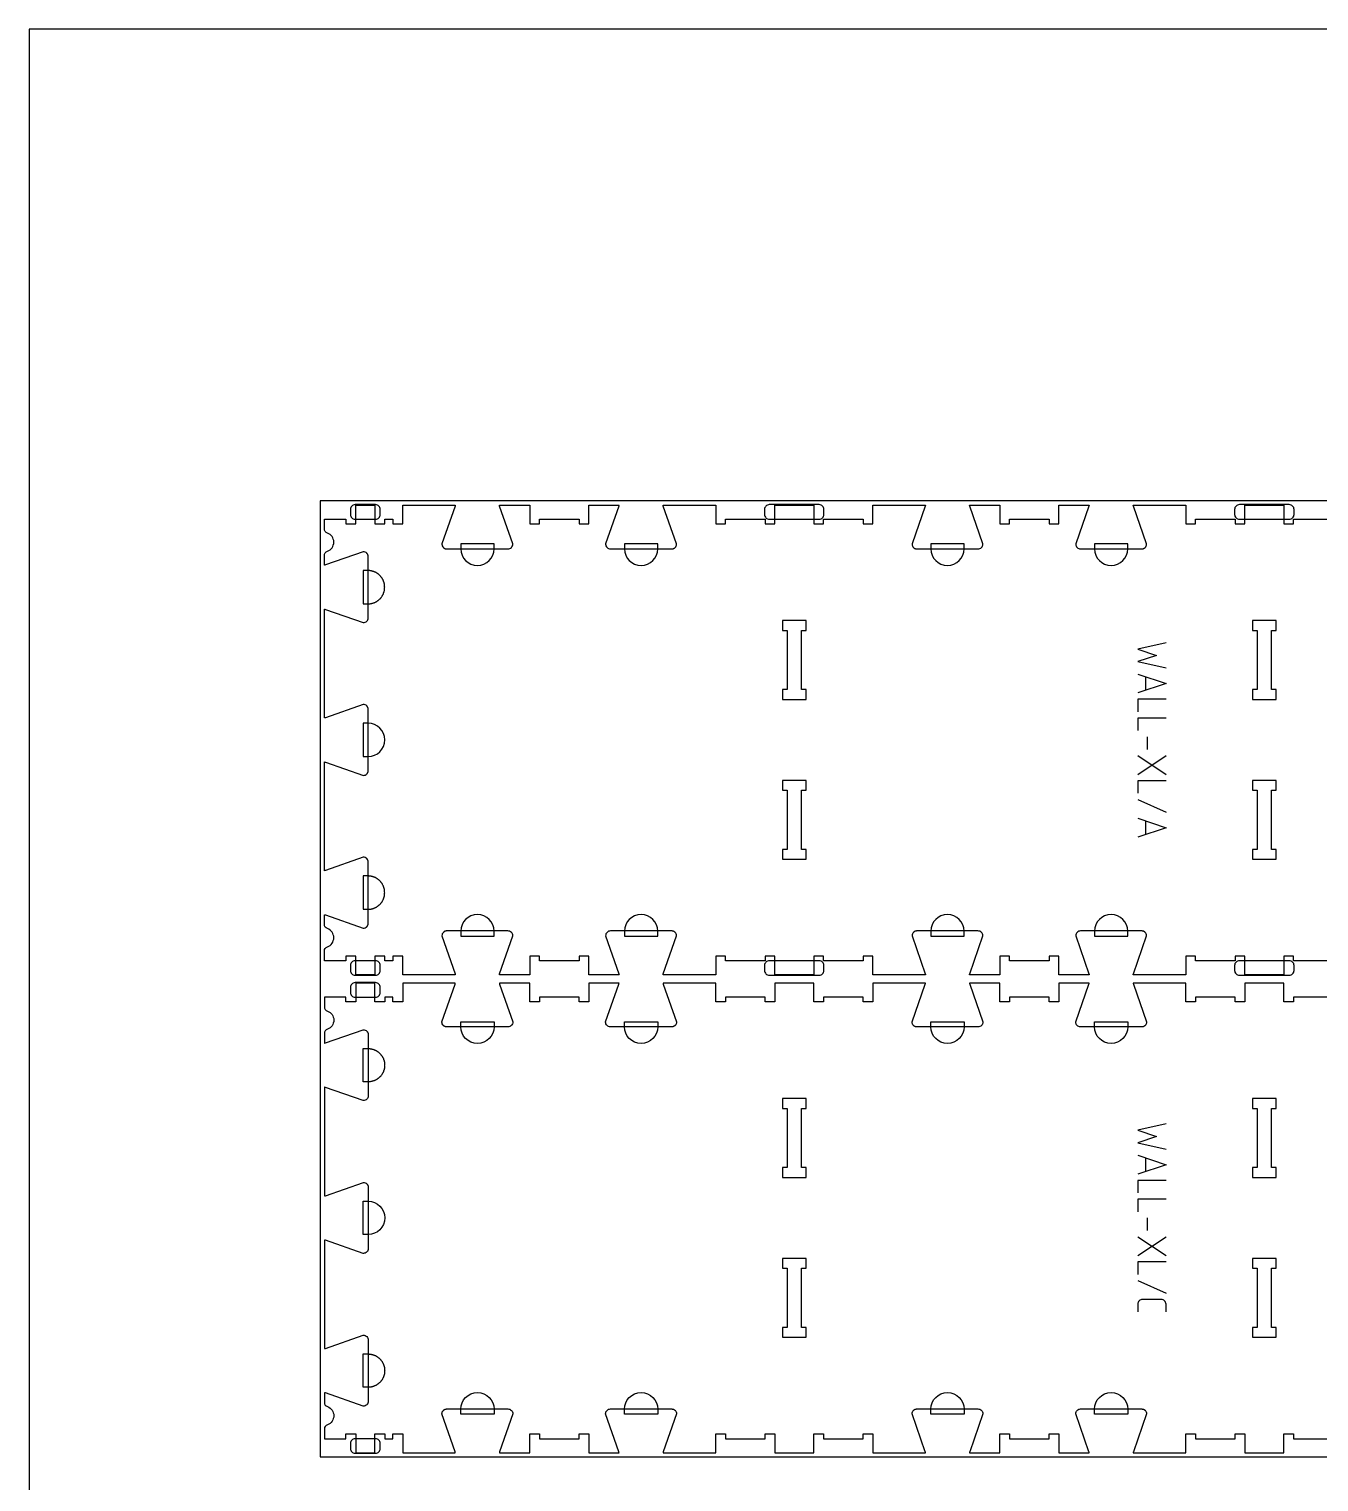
# Model space of a CAD drawing. Extents: x 0 to 4485, y 0 to 8771.
# Drawn here: x 0 to 1646, y 3739 to 5593 of the extents above; entities that cross this region are included whole.
import ezdxf

# ---------------------------------------------------------------- set-up
doc = ezdxf.new("R2010")
doc.units = 0
for name, color, linetype in [('0_SHEET_SPRUCEPLY_2440X122', 1, 'CONTINUOUS'), ('1_ANYTOOL_1MMDEEP_LABELS_S', 2, 'CONTINUOUS'), ('3_ANYTOOL_CUTTHROUGH_INSID', 4, 'CONTINUOUS'), ('4_ANYTOOL_CUTTHROUGH_OUTSI', 5, 'CONTINUOUS'), ('5_ANYTOOL_HALF_MILL_9MM_IN', 3, 'CONTINUOUS'), ('DONOTCUT', 7, 'CONTINUOUS')]:
    doc.layers.add(name, color=color, linetype=linetype)

msp = doc.modelspace()

# ---------------------------------------------------------------- linework, layer by layer
at = {"layer": '0_SHEET_SPRUCEPLY_2440X122'}
msp.add_lwpolyline([(371.7, 4991.2), (371.7, 3771.2), (2811.7, 3771.2), (2811.7, 4991.2)], close=True, dxfattribs=at)
at = {"layer": '1_ANYTOOL_1MMDEEP_LABELS_S', "color": 2}
for points in [[(1451.2, 4810.2), (1415.2, 4802.2), (1439.2, 4794.2), (1415.2, 4786.2), (1451.2, 4778.2)], [(1415.2, 4770.2), (1451.2, 4758.2), (1415.2, 4746.2)], [(1425.2, 4766.9), (1425.2, 4749.6)], [(1451.2, 4738.2), (1415.2, 4738.2), (1415.2, 4722.2)], [(1451.2, 4714.2), (1415.2, 4714.2), (1415.2, 4698.2)], [(1427.2, 4690.2), (1427.2, 4674.2)], [(1415.2, 4666.2), (1451.2, 4642.2)], [(1415.2, 4642.2), (1451.2, 4666.2)], [(1451.2, 4634.2), (1415.2, 4634.2), (1415.2, 4618.2)], [(1415.2, 4610.2), (1451.2, 4594.2)], [(1415.2, 4586.2), (1451.2, 4574.2), (1415.2, 4562.2)], [(1425.2, 4582.9), (1425.2, 4565.6)], [(1451.2, 4196.2), (1415.2, 4188.2), (1439.2, 4180.2), (1415.2, 4172.2), (1451.2, 4164.2)], [(1415.2, 4156.2), (1451.2, 4144.2), (1415.2, 4132.2)], [(1425.2, 4152.9), (1425.2, 4135.6)], [(1451.2, 4124.2), (1415.2, 4124.2), (1415.2, 4108.2)], [(1451.2, 4100.2), (1415.2, 4100.2), (1415.2, 4084.2)], [(1427.2, 4076.2), (1427.2, 4060.2)], [(1415.2, 4052.2), (1451.2, 4028.2)], [(1415.2, 4028.2), (1451.2, 4052.2)], [(1451.2, 4020.2), (1415.2, 4020.2), (1415.2, 4004.2)], [(1415.2, 3996.2), (1451.2, 3980.2)]]:
    msp.add_lwpolyline(points, dxfattribs=at)
msp.add_lwpolyline([(1451.2, 3956.2), (1451.2, 3966.2, 0.414214), (1445.2, 3972.2), (1421.2, 3972.2, 0.414214), (1415.2, 3966.2), (1415.2, 3956.2)], format="xyb", dxfattribs=at)
at = {"layer": '3_ANYTOOL_CUTTHROUGH_INSID'}
for points in [[(961.5, 4838.2), (961.5, 4826), (967.5, 4826), (967.5, 4750.5), (961.5, 4750.5), (961.5, 4738), (992, 4738), (992, 4750.5), (986, 4750.5), (986, 4826), (992, 4826), (992, 4838.5), (961.5, 4838.5)], [(1561.5, 4838.2), (1561.5, 4826), (1567.5, 4826), (1567.5, 4750.5), (1561.5, 4750.5), (1561.5, 4738), (1592, 4738), (1592, 4750.5), (1586, 4750.5), (1586, 4826), (1592, 4826), (1592, 4838.5), (1561.5, 4838.5)], [(992, 4534.2), (992, 4546.5), (986, 4546.5), (986, 4622), (992, 4622), (992, 4634.5), (961.5, 4634.5), (961.5, 4622), (967.5, 4622), (967.5, 4546.5), (961.5, 4546.5), (961.5, 4534), (992, 4534)], [(1592, 4534.2), (1592, 4546.5), (1586, 4546.5), (1586, 4622), (1592, 4622), (1592, 4634.5), (1561.5, 4634.5), (1561.5, 4622), (1567.5, 4622), (1567.5, 4546.5), (1561.5, 4546.5), (1561.5, 4534), (1592, 4534)], [(991.7, 4228.5), (961.5, 4228.5), (961.5, 4216), (967.5, 4216), (967.5, 4140.5), (961.5, 4140.5), (961.5, 4128), (992, 4128), (992, 4140.5), (986, 4140.5), (986, 4216), (992, 4216), (992, 4228.5)], [(1591.7, 4228.5), (1561.5, 4228.5), (1561.5, 4216), (1567.5, 4216), (1567.5, 4140.5), (1561.5, 4140.5), (1561.5, 4128), (1592, 4128), (1592, 4140.5), (1586, 4140.5), (1586, 4216), (1592, 4216), (1592, 4228.5)], [(961.7, 3924), (992, 3924), (992, 3936.5), (986, 3936.5), (986, 4012), (992, 4012), (992, 4024.5), (961.5, 4024.5), (961.5, 4012), (967.5, 4012), (967.5, 3936.5), (961.5, 3936.5), (961.5, 3924)], [(1561.7, 3924), (1592, 3924), (1592, 3936.5), (1586, 3936.5), (1586, 4012), (1592, 4012), (1592, 4024.5), (1561.5, 4024.5), (1561.5, 4012), (1567.5, 4012), (1567.5, 3936.5), (1561.5, 3936.5), (1561.5, 3924)]]:
    msp.add_lwpolyline(points, close=True, dxfattribs=at)
at = {"layer": '4_ANYTOOL_CUTTHROUGH_OUTSI'}
for points in [[(1664.5, 4404.5), (1614, 4404.5), (1614, 4410.5), (1601.5, 4410.5), (1601.5, 4386.5), (1552, 4386.5), (1552, 4410.5), (1539.5, 4410.5), (1539.5, 4404.5), (1489, 4404.5), (1489, 4410.5), (1476.5, 4410.5), (1476.5, 4386.5), (1409.3, 4386.5), (1409.3, 4386.5, -0.061485), (1409.5, 4387.9), (1426.4, 4436.2), (1426.4, 4436.2), (1426.4, 4436.2), (1426.4, 4436.2, 0.198912), (1424.6, 4440.7), (1424.5, 4440.8), (1424.4, 4440.9), (1424.2, 4441), (1424.1, 4441.1), (1424, 4441.2), (1423.9, 4441.3), (1423.8, 4441.3), (1423.6, 4441.4), (1423.5, 4441.5), (1423.4, 4441.6), (1423.2, 4441.7), (1423.1, 4441.7), (1423, 4441.8), (1422.8, 4441.9), (1422.7, 4442), (1422.5, 4442), (1422.4, 4442.1), (1422.3, 4442.1), (1422.1, 4442.2), (1422, 4442.2), (1421.8, 4442.3), (1421.7, 4442.3), (1421.5, 4442.3), (1421.4, 4442.4), (1421.2, 4442.4), (1421.1, 4442.4), (1420.9, 4442.4), (1420.8, 4442.5), (1420.6, 4442.5), (1420.5, 4442.5), (1420.3, 4442.5), (1420.2, 4442.5), (1342.2, 4442.5, 0.414214), (1335.9, 4436.2), (1335.9, 4436.2), (1335.9, 4436.2), (1352.8, 4387.9), (1352.8, 4387.9, -0.061485), (1353.1, 4386.5), (1314.5, 4386.5), (1314.5, 4410.5), (1302, 4410.5), (1302, 4404.5), (1251.5, 4404.5), (1251.5, 4410.5), (1239, 4410.5), (1239, 4386.5), (1200.4, 4386.5), (1200.4, 4386.5, -0.061485), (1200.6, 4387.9), (1217.5, 4436.2), (1217.5, 4436.2), (1217.5, 4436.2), (1217.5, 4436.2, 0.414214), (1211.2, 4442.5), (1133.2, 4442.5), (1133.1, 4442.5), (1132.9, 4442.5), (1132.8, 4442.5), (1132.6, 4442.5), (1132.5, 4442.4), (1132.3, 4442.4), (1132.2, 4442.4), (1132, 4442.4), (1131.9, 4442.3), (1131.7, 4442.3), (1131.6, 4442.3), (1131.4, 4442.2), (1131.3, 4442.2), (1131.1, 4442.1), (1131, 4442.1), (1130.9, 4442), (1130.7, 4442), (1130.6, 4441.9), (1130.4, 4441.8), (1130.3, 4441.7), (1130.2, 4441.7), (1130, 4441.6), (1129.9, 4441.5), (1129.8, 4441.4), (1129.6, 4441.3), (1129.5, 4441.3), (1129.4, 4441.2), (1129.3, 4441.1), (1129.2, 4441), (1129, 4440.9), (1128.9, 4440.8), (1128.8, 4440.7, 0.198912), (1127, 4436.2), (1127, 4436.2), (1127, 4436.2), (1143.9, 4387.9), (1143.9, 4387.9, -0.061485), (1144.1, 4386.5), (1126.7, 4386.5), (1077, 4386.5), (1077, 4410.5), (1064.5, 4410.5), (1064.5, 4404.5), (1014, 4404.5), (1014, 4410.5), (1001.5, 4410.5), (1001.5, 4386.5), (952, 4386.5), (952, 4410.5), (939.5, 4410.5), (939.5, 4404.5), (889, 4404.5), (889, 4410.5), (876.5, 4410.5), (876.5, 4386.5), (809.3, 4386.5), (809.3, 4386.5, -0.061485), (809.5, 4387.9), (826.4, 4436.2), (826.4, 4436.2), (826.4, 4436.2), (826.4, 4436.2, 0.198912), (824.6, 4440.7), (824.5, 4440.8), (824.4, 4440.9), (824.2, 4441), (824.1, 4441.1), (824, 4441.2), (823.9, 4441.3), (823.8, 4441.3), (823.6, 4441.4), (823.5, 4441.5), (823.4, 4441.6), (823.2, 4441.7), (823.1, 4441.7), (823, 4441.8), (822.8, 4441.9), (822.7, 4442), (822.5, 4442), (822.4, 4442.1), (822.3, 4442.1), (822.1, 4442.2), (822, 4442.2), (821.8, 4442.3), (821.7, 4442.3), (821.5, 4442.3), (821.4, 4442.4), (821.2, 4442.4), (821.1, 4442.4), (820.9, 4442.4), (820.8, 4442.5), (820.6, 4442.5), (820.5, 4442.5), (820.3, 4442.5), (820.2, 4442.5), (742.2, 4442.5, 0.414214), (735.9, 4436.2), (735.9, 4436.2), (735.9, 4436.2), (752.8, 4387.9), (752.8, 4387.9, -0.061485), (753.1, 4386.5), (714.5, 4386.5), (714.5, 4410.5), (702, 4410.5), (702, 4404.5), (651.5, 4404.5), (651.5, 4410.5), (639, 4410.5), (639, 4386.5), (600.4, 4386.5), (600.4, 4386.5, -0.061485), (600.6, 4387.9), (617.5, 4436.2), (617.5, 4436.2), (617.5, 4436.2), (617.5, 4436.2, 0.414214), (611.2, 4442.5), (533.2, 4442.5), (533.1, 4442.5), (532.9, 4442.5), (532.8, 4442.5), (532.6, 4442.5), (532.5, 4442.4), (532.3, 4442.4), (532.2, 4442.4), (532, 4442.4), (531.9, 4442.3), (531.7, 4442.3), (531.6, 4442.3), (531.4, 4442.2), (531.3, 4442.2), (531.1, 4442.1), (531, 4442.1), (530.9, 4442), (530.7, 4442), (530.6, 4441.9), (530.4, 4441.8), (530.3, 4441.7), (530.2, 4441.7), (530, 4441.6), (529.9, 4441.5), (529.8, 4441.4), (529.6, 4441.3), (529.5, 4441.3), (529.4, 4441.2), (529.3, 4441.1), (529.2, 4441), (529, 4440.9), (528.9, 4440.8), (528.8, 4440.7, 0.198912), (527, 4436.2), (527, 4436.2), (527, 4436.2), (543.9, 4387.9), (543.9, 4387.9, -0.061485), (544.1, 4386.5), (526.7, 4386.5), (477, 4386.5), (477, 4410.5), (464.5, 4410.5), (464.5, 4404.5), (454, 4404.5), (454, 4410.5), (441.5, 4410.5), (441.5, 4386.5), (417, 4386.5), (417, 4410.5), (404.5, 4410.5), (404.5, 4404.5), (377, 4404.5), (377, 4416.9), (377, 4416.9, -0.317837), (380.8, 4422.3, 0.707107), (380.8, 4445.4, -0.317837), (377, 4450.8), (377, 4463.2, -0.061485), (378.3, 4463), (426.6, 4446.1), (426.7, 4446.1), (426.7, 4446.1), (426.7, 4446.1, 0.198912), (431.1, 4447.9), (431.2, 4448), (431.3, 4448.1), (431.4, 4448.3), (431.5, 4448.4), (431.6, 4448.5), (431.7, 4448.6), (431.8, 4448.7), (431.9, 4448.9), (432, 4449), (432.1, 4449.1), (432.1, 4449.3), (432.2, 4449.4), (432.3, 4449.5), (432.4, 4449.7), (432.4, 4449.8), (432.5, 4449.9), (432.5, 4450.1), (432.6, 4450.2), (432.6, 4450.4), (432.7, 4450.5), (432.7, 4450.7), (432.8, 4450.8), (432.8, 4451), (432.8, 4451.1), (432.9, 4451.3), (432.9, 4451.4), (432.9, 4451.6), (432.9, 4451.7), (432.9, 4451.9), (432.9, 4452), (433, 4452.2), (433, 4452.3), (433, 4530.3, 0.414214), (426.7, 4536.6), (426.7, 4536.6), (426.6, 4536.6), (378.3, 4519.7), (378.3, 4519.7, -0.061485), (377, 4519.4), (377, 4658.1, -0.061485), (378.3, 4657.9), (426.7, 4641), (426.7, 4641), (426.7, 4641, 0.198912), (431.1, 4642.8), (431.2, 4642.9), (431.3, 4643), (431.4, 4643.2), (431.5, 4643.3), (431.6, 4643.4), (431.7, 4643.5), (431.8, 4643.6), (431.9, 4643.8), (432, 4643.9), (432.1, 4644), (432.1, 4644.2), (432.2, 4644.3), (432.3, 4644.4), (432.4, 4644.6), (432.4, 4644.7), (432.5, 4644.8), (432.5, 4645), (432.6, 4645.1), (432.6, 4645.3), (432.7, 4645.4), (432.7, 4645.6), (432.8, 4645.7), (432.8, 4645.9), (432.8, 4646), (432.9, 4646.2), (432.9, 4646.3), (432.9, 4646.5), (432.9, 4646.6), (432.9, 4646.8), (432.9, 4646.9), (433, 4647.1), (433, 4647.2), (433, 4725.2), (433, 4725.4), (432.9, 4725.5), (432.9, 4725.7), (432.9, 4725.8), (432.9, 4726), (432.9, 4726.1), (432.9, 4726.3), (432.8, 4726.4), (432.8, 4726.6), (432.8, 4726.7), (432.7, 4726.9), (432.7, 4727), (432.6, 4727.2), (432.6, 4727.3), (432.5, 4727.5), (432.5, 4727.6), (432.4, 4727.8), (432.4, 4727.9), (432.3, 4728.1), (432.2, 4728.2), (432.1, 4728.3), (432.1, 4728.5), (432, 4728.6), (431.9, 4728.7), (431.8, 4728.8), (431.7, 4729), (431.6, 4729.1), (431.5, 4729.2), (431.4, 4729.3), (431.3, 4729.4), (431.2, 4729.6), (431.1, 4729.7, 0.198912), (426.7, 4731.5), (426.7, 4731.5), (426.6, 4731.5), (378.3, 4714.6), (378.3, 4714.6, -0.061485), (377, 4714.3), (377, 4853, -0.061485), (378.3, 4852.8), (426.6, 4835.9), (426.7, 4835.9), (426.7, 4835.9), (426.7, 4835.9, 0.414214), (433, 4842.1), (433, 4920.1), (433, 4920.3), (432.9, 4920.4), (432.9, 4920.6), (432.9, 4920.7), (432.9, 4920.9), (432.9, 4921), (432.9, 4921.2), (432.8, 4921.3), (432.8, 4921.5), (432.8, 4921.6), (432.7, 4921.8), (432.7, 4921.9), (432.6, 4922.1), (432.6, 4922.2), (432.5, 4922.4), (432.5, 4922.5), (432.4, 4922.7), (432.4, 4922.8), (432.3, 4923), (432.2, 4923.1), (432.1, 4923.2), (432.1, 4923.4), (432, 4923.5), (431.9, 4923.6), (431.8, 4923.7), (431.7, 4923.9), (431.6, 4924), (431.5, 4924.1), (431.4, 4924.2), (431.3, 4924.3), (431.2, 4924.5), (431.1, 4924.6, 0.198912), (426.7, 4926.4), (426.7, 4926.4), (426.6, 4926.4), (378.3, 4909.5), (378.3, 4909.5, -0.061485), (377, 4909.2), (377, 4921.6, -0.317837), (380.8, 4927.1, 0.707107), (380.8, 4950.2, -0.317837), (377, 4955.6), (377, 4968), (404.5, 4968), (404.5, 4962), (417, 4962), (417, 4986), (441.5, 4986), (441.5, 4962), (454, 4962), (454, 4968), (464.5, 4968), (464.5, 4962), (477, 4962), (477, 4986), (544.1, 4986), (544.1, 4986, -0.061485), (543.9, 4984.6), (527, 4936.3), (527, 4936.3), (527, 4936.2), (527, 4936.2, 0.198912), (528.8, 4931.8), (528.9, 4931.7), (529, 4931.6), (529.2, 4931.5), (529.3, 4931.4), (529.4, 4931.3), (529.5, 4931.2), (529.6, 4931.1), (529.8, 4931), (529.9, 4931), (530, 4930.9), (530.2, 4930.8), (530.3, 4930.7), (530.4, 4930.7), (530.6, 4930.6), (530.7, 4930.5), (530.9, 4930.5), (531, 4930.4), (531.1, 4930.4), (531.3, 4930.3), (531.4, 4930.3), (531.6, 4930.2), (531.7, 4930.2), (531.9, 4930.1), (532, 4930.1), (532.2, 4930.1), (532.3, 4930.1), (532.5, 4930), (532.6, 4930), (532.8, 4930), (532.9, 4930), (533.1, 4930), (533.2, 4930), (611.2, 4930, 0.414214), (617.5, 4936.2), (617.5, 4936.3), (617.5, 4936.3), (600.6, 4984.6), (600.6, 4984.6, -0.061485), (600.4, 4986), (639, 4986), (639, 4962), (651.5, 4962), (651.5, 4968), (702, 4968), (702, 4962), (714.5, 4962), (714.5, 4986), (753.1, 4986), (753.1, 4986, -0.061485), (752.8, 4984.6), (735.9, 4936.3), (735.9, 4936.2), (735.9, 4936.2, 0.414214), (742.2, 4930), (820.2, 4930), (820.3, 4930), (820.5, 4930), (820.6, 4930), (820.8, 4930), (820.9, 4930), (821.1, 4930.1), (821.2, 4930.1), (821.4, 4930.1), (821.5, 4930.1), (821.7, 4930.2), (821.8, 4930.2), (822, 4930.3), (822.1, 4930.3), (822.3, 4930.4), (822.4, 4930.4), (822.5, 4930.5), (822.7, 4930.5), (822.8, 4930.6), (823, 4930.7), (823.1, 4930.7), (823.2, 4930.8), (823.4, 4930.9), (823.5, 4931), (823.6, 4931), (823.8, 4931.1), (823.9, 4931.2), (824, 4931.3), (824.1, 4931.4), (824.2, 4931.5), (824.4, 4931.6), (824.5, 4931.7), (824.6, 4931.8, 0.198912), (826.4, 4936.2), (826.4, 4936.3), (809.5, 4984.6), (809.5, 4984.6, -0.061485), (809.3, 4986), (876.5, 4986), (876.5, 4962), (889, 4962), (889, 4968), (939.5, 4968), (939.5, 4962), (952, 4962), (952, 4986), (1001.5, 4986), (1001.5, 4962), (1014, 4962), (1014, 4968), (1064.5, 4968), (1064.5, 4962), (1077, 4962), (1077, 4986), (1144.1, 4986), (1144.1, 4986, -0.061485), (1143.9, 4984.6), (1127, 4936.3), (1127, 4936.3), (1127, 4936.2), (1127, 4936.2, 0.198912), (1128.8, 4931.8), (1128.9, 4931.7), (1129, 4931.6), (1129.2, 4931.5), (1129.3, 4931.4), (1129.4, 4931.3), (1129.5, 4931.2), (1129.6, 4931.1), (1129.8, 4931), (1129.9, 4931), (1130, 4930.9), (1130.2, 4930.8), (1130.3, 4930.7), (1130.4, 4930.7), (1130.6, 4930.6), (1130.7, 4930.5), (1130.9, 4930.5), (1131, 4930.4), (1131.1, 4930.4), (1131.3, 4930.3), (1131.4, 4930.3), (1131.6, 4930.2), (1131.7, 4930.2), (1131.9, 4930.1), (1132, 4930.1), (1132.2, 4930.1), (1132.3, 4930.1), (1132.5, 4930), (1132.6, 4930), (1132.8, 4930), (1132.9, 4930), (1133.1, 4930), (1133.2, 4930), (1211.2, 4930, 0.414214), (1217.5, 4936.2), (1217.5, 4936.3), (1217.5, 4936.3), (1200.6, 4984.6), (1200.6, 4984.6, -0.061485), (1200.4, 4986), (1239, 4986), (1239, 4962), (1251.5, 4962), (1251.5, 4968), (1302, 4968), (1302, 4962), (1314.5, 4962), (1314.5, 4986), (1353.1, 4986), (1353.1, 4986, -0.061485), (1352.8, 4984.6), (1335.9, 4936.3), (1335.9, 4936.3), (1335.9, 4936.2), (1335.9, 4936.2, 0.414214), (1342.2, 4930), (1420.2, 4930), (1420.3, 4930), (1420.5, 4930), (1420.6, 4930), (1420.8, 4930), (1420.9, 4930), (1421.1, 4930.1), (1421.2, 4930.1), (1421.4, 4930.1), (1421.5, 4930.1), (1421.7, 4930.2), (1421.8, 4930.2), (1422, 4930.3), (1422.1, 4930.3), (1422.3, 4930.4), (1422.4, 4930.4), (1422.5, 4930.5), (1422.7, 4930.5), (1422.8, 4930.6), (1423, 4930.7), (1423.1, 4930.7), (1423.2, 4930.8), (1423.4, 4930.9), (1423.5, 4931), (1423.6, 4931), (1423.8, 4931.1), (1423.9, 4931.2), (1424, 4931.3), (1424.1, 4931.4), (1424.2, 4931.5), (1424.4, 4931.6), (1424.5, 4931.7), (1424.6, 4931.8, 0.198912), (1426.4, 4936.2), (1426.4, 4936.3), (1426.4, 4936.3), (1409.5, 4984.6), (1409.5, 4984.6, -0.061485), (1409.3, 4986), (1476.5, 4986), (1476.5, 4962), (1489, 4962), (1489, 4968), (1539.5, 4968), (1539.5, 4962), (1552, 4962), (1552, 4986), (1601.5, 4986), (1601.5, 4962), (1614, 4962), (1614, 4968), (1664.5, 4968)], [(1664.5, 4358), (1614, 4358), (1614, 4352), (1601.5, 4352), (1601.5, 4376), (1552, 4376), (1552, 4352), (1539.5, 4352), (1539.5, 4358), (1489, 4358), (1489, 4352), (1476.5, 4352), (1476.5, 4376), (1409.3, 4376), (1409.3, 4376, 0.061485), (1409.5, 4374.6), (1426.4, 4326.3), (1426.4, 4326.3), (1426.4, 4326.2), (1426.4, 4326.2, -0.198912), (1424.6, 4321.8), (1424.5, 4321.7), (1424.4, 4321.6), (1424.2, 4321.5), (1424.1, 4321.4), (1424, 4321.3), (1423.9, 4321.2), (1423.8, 4321.1), (1423.6, 4321), (1423.5, 4321), (1423.4, 4320.9), (1423.2, 4320.8), (1423.1, 4320.7), (1423, 4320.7), (1422.8, 4320.6), (1422.7, 4320.5), (1422.5, 4320.5), (1422.4, 4320.4), (1422.3, 4320.4), (1422.1, 4320.3), (1422, 4320.3), (1421.8, 4320.2), (1421.7, 4320.2), (1421.5, 4320.1), (1421.4, 4320.1), (1421.2, 4320.1), (1421.1, 4320.1), (1420.9, 4320), (1420.8, 4320), (1420.6, 4320), (1420.5, 4320), (1420.3, 4320), (1420.2, 4320), (1342.2, 4320, -0.414214), (1335.9, 4326.2), (1335.9, 4326.3), (1335.9, 4326.3), (1352.8, 4374.6), (1352.8, 4374.6, 0.061485), (1353.1, 4376), (1314.5, 4376), (1314.5, 4352), (1302, 4352), (1302, 4358), (1251.5, 4358), (1251.5, 4352), (1239, 4352), (1239, 4376), (1200.4, 4376), (1200.4, 4376, 0.061485), (1200.6, 4374.6), (1217.5, 4326.3), (1217.5, 4326.3), (1217.5, 4326.2), (1217.5, 4326.2, -0.414214), (1211.2, 4320), (1133.2, 4320), (1133.1, 4320), (1132.9, 4320), (1132.8, 4320), (1132.6, 4320), (1132.5, 4320), (1132.3, 4320.1), (1132.2, 4320.1), (1132, 4320.1), (1131.9, 4320.1), (1131.7, 4320.2), (1131.6, 4320.2), (1131.4, 4320.3), (1131.3, 4320.3), (1131.1, 4320.4), (1131, 4320.4), (1130.9, 4320.5), (1130.7, 4320.5), (1130.6, 4320.6), (1130.4, 4320.7), (1130.3, 4320.7), (1130.2, 4320.8), (1130, 4320.9), (1129.9, 4321), (1129.8, 4321), (1129.6, 4321.1), (1129.5, 4321.2), (1129.4, 4321.3), (1129.3, 4321.4), (1129.2, 4321.5), (1129, 4321.6), (1128.9, 4321.7), (1128.8, 4321.8, -0.198912), (1127, 4326.2), (1127, 4326.3), (1127, 4326.3), (1143.9, 4374.6), (1143.9, 4374.6, 0.061485), (1144.1, 4376), (1126.7, 4376), (1077, 4376), (1077, 4352), (1064.5, 4352), (1064.5, 4358), (1014, 4358), (1014, 4352), (1001.5, 4352), (1001.5, 4376), (952, 4376), (952, 4352), (939.5, 4352), (939.5, 4358), (889, 4358), (889, 4352), (876.5, 4352), (876.5, 4376), (809.3, 4376), (809.3, 4376, 0.061485), (809.5, 4374.6), (826.4, 4326.3), (826.4, 4326.3), (826.4, 4326.2), (826.4, 4326.2, -0.198912), (824.6, 4321.8), (824.5, 4321.7), (824.4, 4321.6), (824.2, 4321.5), (824.1, 4321.4), (824, 4321.3), (823.9, 4321.2), (823.8, 4321.1), (823.6, 4321), (823.5, 4321), (823.4, 4320.9), (823.2, 4320.8), (823.1, 4320.7), (823, 4320.7), (822.8, 4320.6), (822.7, 4320.5), (822.5, 4320.5), (822.4, 4320.4), (822.3, 4320.4), (822.1, 4320.3), (822, 4320.3), (821.8, 4320.2), (821.7, 4320.2), (821.5, 4320.1), (821.4, 4320.1), (821.2, 4320.1), (821.1, 4320.1), (820.9, 4320), (820.8, 4320), (820.6, 4320), (820.5, 4320), (820.3, 4320), (820.2, 4320), (742.2, 4320, -0.414214), (735.9, 4326.2), (735.9, 4326.3), (735.9, 4326.3), (752.8, 4374.6), (752.8, 4374.6, 0.061485), (753.1, 4376), (714.5, 4376), (714.5, 4352), (702, 4352), (702, 4358), (651.5, 4358), (651.5, 4352), (639, 4352), (639, 4376), (600.4, 4376), (600.4, 4376, 0.061485), (600.6, 4374.6), (617.5, 4326.3), (617.5, 4326.3), (617.5, 4326.2), (617.5, 4326.2, -0.414214), (611.2, 4320), (533.2, 4320), (533.1, 4320), (532.9, 4320), (532.8, 4320), (532.6, 4320), (532.5, 4320), (532.3, 4320.1), (532.2, 4320.1), (532, 4320.1), (531.9, 4320.1), (531.7, 4320.2), (531.6, 4320.2), (531.4, 4320.3), (531.3, 4320.3), (531.1, 4320.4), (531, 4320.4), (530.9, 4320.5), (530.7, 4320.5), (530.6, 4320.6), (530.4, 4320.7), (530.3, 4320.7), (530.2, 4320.8), (530, 4320.9), (529.9, 4321), (529.8, 4321), (529.6, 4321.1), (529.5, 4321.2), (529.4, 4321.3), (529.3, 4321.4), (529.2, 4321.5), (529, 4321.6), (528.9, 4321.7), (528.8, 4321.8, -0.198912), (527, 4326.2), (527, 4326.3), (527, 4326.3), (543.9, 4374.6), (543.9, 4374.6, 0.061485), (544.1, 4376), (526.7, 4376), (477, 4376), (477, 4352), (464.5, 4352), (464.5, 4358), (454, 4358), (454, 4352), (441.5, 4352), (441.5, 4376), (417, 4376), (417, 4352), (404.5, 4352), (404.5, 4358), (377, 4358), (377, 4345.6), (377, 4345.6, 0.317837), (380.8, 4340.2, -0.707107), (380.8, 4317.1, 0.317837), (377, 4311.6), (377, 4299.2, 0.061485), (378.3, 4299.5), (426.6, 4316.4), (426.7, 4316.4), (426.7, 4316.4), (426.7, 4316.4, -0.198912), (431.1, 4314.6), (431.2, 4314.5), (431.3, 4314.3), (431.4, 4314.2), (431.5, 4314.1), (431.6, 4314), (431.7, 4313.9), (431.8, 4313.7), (431.9, 4313.6), (432, 4313.5), (432.1, 4313.4), (432.1, 4313.2), (432.2, 4313.1), (432.3, 4313), (432.4, 4312.8), (432.4, 4312.7), (432.5, 4312.5), (432.5, 4312.4), (432.6, 4312.2), (432.6, 4312.1), (432.7, 4311.9), (432.7, 4311.8), (432.8, 4311.6), (432.8, 4311.5), (432.8, 4311.3), (432.9, 4311.2), (432.9, 4311), (432.9, 4310.9), (432.9, 4310.7), (432.9, 4310.6), (432.9, 4310.4), (433, 4310.3), (433, 4310.1), (433, 4232.1, -0.414214), (426.7, 4225.9), (426.7, 4225.9), (426.6, 4225.9), (378.3, 4242.8), (378.3, 4242.8, 0.061485), (377, 4243), (377, 4104.3, 0.061485), (378.3, 4104.6), (426.7, 4121.5), (426.7, 4121.5), (426.7, 4121.5, -0.198912), (431.1, 4119.7), (431.2, 4119.6), (431.3, 4119.4), (431.4, 4119.3), (431.5, 4119.2), (431.6, 4119.1), (431.7, 4119), (431.8, 4118.8), (431.9, 4118.7), (432, 4118.6), (432.1, 4118.5), (432.1, 4118.3), (432.2, 4118.2), (432.3, 4118.1), (432.4, 4117.9), (432.4, 4117.8), (432.5, 4117.6), (432.5, 4117.5), (432.6, 4117.3), (432.6, 4117.2), (432.7, 4117), (432.7, 4116.9), (432.8, 4116.7), (432.8, 4116.6), (432.8, 4116.4), (432.9, 4116.3), (432.9, 4116.1), (432.9, 4116), (432.9, 4115.8), (432.9, 4115.7), (432.9, 4115.5), (433, 4115.4), (433, 4115.2), (433, 4037.2), (433, 4037.1), (432.9, 4036.9), (432.9, 4036.8), (432.9, 4036.6), (432.9, 4036.5), (432.9, 4036.3), (432.9, 4036.2), (432.8, 4036), (432.8, 4035.9), (432.8, 4035.7), (432.7, 4035.6), (432.7, 4035.4), (432.6, 4035.3), (432.6, 4035.1), (432.5, 4035), (432.5, 4034.8), (432.4, 4034.7), (432.4, 4034.6), (432.3, 4034.4), (432.2, 4034.3), (432.1, 4034.2), (432.1, 4034), (432, 4033.9), (431.9, 4033.8), (431.8, 4033.6), (431.7, 4033.5), (431.6, 4033.4), (431.5, 4033.3), (431.4, 4033.2), (431.3, 4033), (431.2, 4032.9), (431.1, 4032.8, -0.198912), (426.7, 4031), (426.7, 4031), (426.6, 4031), (378.3, 4047.9), (378.3, 4047.9, 0.061485), (377, 4048.1), (377, 3909.4, 0.061485), (378.3, 3909.7), (426.6, 3926.6), (426.7, 3926.6), (426.7, 3926.6), (426.7, 3926.6, -0.414214), (433, 3920.3), (433, 3842.3), (433, 3842.2), (432.9, 3842), (432.9, 3841.9), (432.9, 3841.7), (432.9, 3841.6), (432.9, 3841.4), (432.9, 3841.3), (432.8, 3841.1), (432.8, 3841), (432.8, 3840.8), (432.7, 3840.7), (432.7, 3840.5), (432.6, 3840.4), (432.6, 3840.2), (432.5, 3840.1), (432.5, 3839.9), (432.4, 3839.8), (432.4, 3839.7), (432.3, 3839.5), (432.2, 3839.4), (432.1, 3839.3), (432.1, 3839.1), (432, 3839), (431.9, 3838.9), (431.8, 3838.7), (431.7, 3838.6), (431.6, 3838.5), (431.5, 3838.4), (431.4, 3838.3), (431.3, 3838.1), (431.2, 3838), (431.1, 3837.9, -0.198912), (426.7, 3836.1), (426.7, 3836.1), (426.6, 3836.1), (378.3, 3853), (378.3, 3853, 0.061485), (377, 3853.2), (377, 3840.8, 0.317837), (380.8, 3835.4, -0.707107), (380.8, 3812.3, 0.317837), (377, 3806.9), (377, 3794.5), (404.5, 3794.5), (404.5, 3800.5), (417, 3800.5), (417, 3776.5), (441.5, 3776.5), (441.5, 3800.5), (454, 3800.5), (454, 3794.5), (464.5, 3794.5), (464.5, 3800.5), (477, 3800.5), (477, 3776.5), (544.1, 3776.5), (544.1, 3776.5, 0.061485), (543.9, 3777.9), (527, 3826.2), (527, 3826.2), (527, 3826.2), (527, 3826.2, -0.198912), (528.8, 3830.7), (528.9, 3830.8), (529, 3830.9), (529.2, 3831), (529.3, 3831.1), (529.4, 3831.2), (529.5, 3831.3), (529.6, 3831.3), (529.8, 3831.4), (529.9, 3831.5), (530, 3831.6), (530.2, 3831.7), (530.3, 3831.7), (530.4, 3831.8), (530.6, 3831.9), (530.7, 3832), (530.9, 3832), (531, 3832.1), (531.1, 3832.1), (531.3, 3832.2), (531.4, 3832.2), (531.6, 3832.3), (531.7, 3832.3), (531.9, 3832.3), (532, 3832.4), (532.2, 3832.4), (532.3, 3832.4), (532.5, 3832.4), (532.6, 3832.5), (532.8, 3832.5), (532.9, 3832.5), (533.1, 3832.5), (533.2, 3832.5), (611.2, 3832.5, -0.414214), (617.5, 3826.2), (617.5, 3826.2), (617.5, 3826.2), (600.6, 3777.9), (600.6, 3777.9, 0.061485), (600.4, 3776.5), (639, 3776.5), (639, 3800.5), (651.5, 3800.5), (651.5, 3794.5), (702, 3794.5), (702, 3800.5), (714.5, 3800.5), (714.5, 3776.5), (753.1, 3776.5), (753.1, 3776.5, 0.061485), (752.8, 3777.9), (735.9, 3826.2), (735.9, 3826.2), (735.9, 3826.2), (735.9, 3826.2, -0.414214), (742.2, 3832.5), (820.2, 3832.5), (820.3, 3832.5), (820.5, 3832.5), (820.6, 3832.5), (820.8, 3832.5), (820.9, 3832.4), (821.1, 3832.4), (821.2, 3832.4), (821.4, 3832.4), (821.5, 3832.3), (821.7, 3832.3), (821.8, 3832.3), (822, 3832.2), (822.1, 3832.2), (822.3, 3832.1), (822.4, 3832.1), (822.5, 3832), (822.7, 3832), (822.8, 3831.9), (823, 3831.8), (823.1, 3831.7), (823.2, 3831.7), (823.4, 3831.6), (823.5, 3831.5), (823.6, 3831.4), (823.8, 3831.3), (823.9, 3831.3), (824, 3831.2), (824.1, 3831.1), (824.2, 3831), (824.4, 3830.9), (824.5, 3830.8), (824.6, 3830.7, -0.198912), (826.4, 3826.2), (826.4, 3826.2), (809.5, 3777.9), (809.5, 3777.9, 0.061485), (809.3, 3776.5), (876.5, 3776.5), (876.5, 3800.5), (889, 3800.5), (889, 3794.5), (939.5, 3794.5), (939.5, 3800.5), (952, 3800.5), (952, 3776.5), (1001.5, 3776.5), (1001.5, 3800.5), (1014, 3800.5), (1014, 3794.5), (1064.5, 3794.5), (1064.5, 3800.5), (1077, 3800.5), (1077, 3776.5), (1144.1, 3776.5), (1144.1, 3776.5, 0.061485), (1143.9, 3777.9), (1127, 3826.2), (1127, 3826.2), (1127, 3826.2), (1127, 3826.2, -0.198912), (1128.8, 3830.7), (1128.9, 3830.8), (1129, 3830.9), (1129.2, 3831), (1129.3, 3831.1), (1129.4, 3831.2), (1129.5, 3831.3), (1129.6, 3831.3), (1129.8, 3831.4), (1129.9, 3831.5), (1130, 3831.6), (1130.2, 3831.7), (1130.3, 3831.7), (1130.4, 3831.8), (1130.6, 3831.9), (1130.7, 3832), (1130.9, 3832), (1131, 3832.1), (1131.1, 3832.1), (1131.3, 3832.2), (1131.4, 3832.2), (1131.6, 3832.3), (1131.7, 3832.3), (1131.9, 3832.3), (1132, 3832.4), (1132.2, 3832.4), (1132.3, 3832.4), (1132.5, 3832.4), (1132.6, 3832.5), (1132.8, 3832.5), (1132.9, 3832.5), (1133.1, 3832.5), (1133.2, 3832.5), (1211.2, 3832.5, -0.414214), (1217.5, 3826.2), (1217.5, 3826.2), (1217.5, 3826.2), (1200.6, 3777.9), (1200.6, 3777.9, 0.061485), (1200.4, 3776.5), (1239, 3776.5), (1239, 3800.5), (1251.5, 3800.5), (1251.5, 3794.5), (1302, 3794.5), (1302, 3800.5), (1314.5, 3800.5), (1314.5, 3776.5), (1353.1, 3776.5), (1353.1, 3776.5, 0.061485), (1352.8, 3777.9), (1335.9, 3826.2), (1335.9, 3826.2), (1335.9, 3826.2), (1335.9, 3826.2, -0.414214), (1342.2, 3832.5), (1420.2, 3832.5), (1420.3, 3832.5), (1420.5, 3832.5), (1420.6, 3832.5), (1420.8, 3832.5), (1420.9, 3832.4), (1421.1, 3832.4), (1421.2, 3832.4), (1421.4, 3832.4), (1421.5, 3832.3), (1421.7, 3832.3), (1421.8, 3832.3), (1422, 3832.2), (1422.1, 3832.2), (1422.3, 3832.1), (1422.4, 3832.1), (1422.5, 3832), (1422.7, 3832), (1422.8, 3831.9), (1423, 3831.8), (1423.1, 3831.7), (1423.2, 3831.7), (1423.4, 3831.6), (1423.5, 3831.5), (1423.6, 3831.4), (1423.8, 3831.3), (1423.9, 3831.3), (1424, 3831.2), (1424.1, 3831.1), (1424.2, 3831), (1424.4, 3830.9), (1424.5, 3830.8), (1424.6, 3830.7, -0.198912), (1426.4, 3826.2), (1426.4, 3826.2), (1426.4, 3826.2), (1409.5, 3777.9), (1409.5, 3777.9, 0.061485), (1409.3, 3776.5), (1476.5, 3776.5), (1476.5, 3800.5), (1489, 3800.5), (1489, 3794.5), (1539.5, 3794.5), (1539.5, 3800.5), (1552, 3800.5), (1552, 3776.5), (1601.5, 3776.5), (1601.5, 3800.5), (1614, 3800.5), (1614, 3794.5), (1664.5, 3794.5)]]:
    msp.add_lwpolyline(points, format="xyb", dxfattribs=at)
at = {"layer": '5_ANYTOOL_HALF_MILL_9MM_IN'}
for points in [[(416.1, 4986.5, 0.414214), (410.1, 4980.5), (410.1, 4974, 0.414214), (416.1, 4968), (442.3, 4968, 0.414214), (448.3, 4974), (448.3, 4980.5, 0.414214), (442.3, 4986.5)], [(944.8, 4986.5, 0.414214), (938.8, 4980.5), (938.8, 4974, 0.414214), (944.8, 4968), (1008.6, 4968, 0.414214), (1014.6, 4974), (1014.6, 4980.5, 0.414214), (1008.6, 4986.5)], [(1544.8, 4986.5, 0.414214), (1538.8, 4980.5), (1538.8, 4974, 0.414214), (1544.8, 4968), (1608.6, 4968, 0.414214), (1614.6, 4974), (1614.6, 4980.5, 0.414214), (1608.6, 4986.5)], [(551, 4930.2, 1), (593.5, 4930.2), (593.5, 4930.5), (593.5, 4936.5), (551, 4936.5), (551, 4930.5), (551, 4930.2)], [(759.9, 4930.2, 1), (802.4, 4930.2), (802.4, 4930.5), (802.4, 4936.5), (759.9, 4936.5), (759.9, 4930.5), (759.9, 4930.2)], [(1151, 4930.2, 1), (1193.5, 4930.2), (1193.5, 4930.5), (1193.5, 4936.5), (1151, 4936.5), (1151, 4930.5), (1151, 4930.2)], [(1359.9, 4930.2, 1), (1402.4, 4930.2), (1402.4, 4930.5), (1402.4, 4936.5), (1359.9, 4936.5), (1359.9, 4930.5), (1359.9, 4930.2)], [(432.7, 4665, 1), (432.7, 4707.5), (432.5, 4707.5), (426.5, 4707.5), (426.5, 4665), (432.5, 4665), (432.7, 4665)], [(593.5, 4442.2, 1), (551, 4442.2), (551, 4442), (551, 4436), (593.5, 4436), (593.5, 4442), (593.5, 4442.2)], [(802.4, 4442.2, 1), (759.9, 4442.2), (759.9, 4442), (759.9, 4436), (802.4, 4436), (802.4, 4442), (802.4, 4442.2)], [(1193.5, 4442.2, 1), (1151, 4442.2), (1151, 4442), (1151, 4436), (1193.5, 4436), (1193.5, 4442), (1193.5, 4442.2)], [(1402.4, 4442.2, 1), (1359.9, 4442.2), (1359.9, 4442), (1359.9, 4436), (1402.4, 4436), (1402.4, 4442), (1402.4, 4442.2)], [(416.1, 4404.5, 0.414214), (410.1, 4398.5), (410.1, 4392, 0.414214), (416.1, 4386), (442.3, 4386, 0.414214), (448.3, 4392), (448.3, 4398.5, 0.414214), (442.3, 4404.5)], [(944.8, 4404.5, 0.414214), (938.8, 4398.5), (938.8, 4392, 0.414214), (944.8, 4386), (1008.6, 4386, 0.414214), (1014.6, 4392), (1014.6, 4398.5, 0.414214), (1008.6, 4404.5)], [(1544.8, 4404.5, 0.414214), (1538.8, 4398.5), (1538.8, 4392, 0.414214), (1544.8, 4386), (1608.6, 4386, 0.414214), (1614.6, 4392), (1614.6, 4398.5, 0.414214), (1608.6, 4404.5)], [(416.1, 4376.5, 0.414214), (410.1, 4370.5), (410.1, 4364, 0.414214), (416.1, 4358), (442.3, 4358, 0.414214), (448.3, 4364), (448.3, 4370.5, 0.414214), (442.3, 4376.5)], [(593.5, 4320.2, -1), (551, 4320.2), (551, 4320.5), (551, 4326.5), (593.5, 4326.5), (593.5, 4320.5), (593.5, 4320.2)], [(802.4, 4320.2, -1), (759.9, 4320.2), (759.9, 4320.5), (759.9, 4326.5), (802.4, 4326.5), (802.4, 4320.5), (802.4, 4320.2)], [(1193.5, 4320.2, -1), (1151, 4320.2), (1151, 4320.5), (1151, 4326.5), (1193.5, 4326.5), (1193.5, 4320.5), (1193.5, 4320.2)], [(1402.4, 4320.2, -1), (1359.9, 4320.2), (1359.9, 4320.5), (1359.9, 4326.5), (1402.4, 4326.5), (1402.4, 4320.5), (1402.4, 4320.2)], [(432.7, 4097.5, -1), (432.7, 4055), (432.5, 4055), (426.5, 4055), (426.5, 4097.5), (432.5, 4097.5), (432.7, 4097.5)], [(551, 3832.2, -1), (593.5, 3832.2), (593.5, 3832), (593.5, 3826), (551, 3826), (551, 3832), (551, 3832.2)], [(759.9, 3832.2, -1), (802.4, 3832.2), (802.4, 3832), (802.4, 3826), (759.9, 3826), (759.9, 3832), (759.9, 3832.2)], [(1151, 3832.2, -1), (1193.5, 3832.2), (1193.5, 3832), (1193.5, 3826), (1151, 3826), (1151, 3832), (1151, 3832.2)], [(1359.9, 3832.2, -1), (1402.4, 3832.2), (1402.4, 3832), (1402.4, 3826), (1359.9, 3826), (1359.9, 3832), (1359.9, 3832.2)], [(416.1, 3794.5, 0.414214), (410.1, 3788.5), (410.1, 3782, 0.414214), (416.1, 3776), (442.3, 3776, 0.414214), (448.3, 3782), (448.3, 3788.5, 0.414214), (442.3, 3794.5)]]:
    msp.add_lwpolyline(points, format="xyb", close=True, dxfattribs=at)
for points in [[(432.7, 4859.9), (433.2, 4859.9), (433.6, 4859.9), (434.1, 4859.9), (434.6, 4860), (435.1, 4860), (435.6, 4860.1), (436.1, 4860.2), (436.6, 4860.2), (437.1, 4860.3), (437.6, 4860.5), (438.1, 4860.6), (438.5, 4860.7), (439, 4860.9), (439.5, 4861), (440, 4861.2), (440.5, 4861.4), (441, 4861.6), (441.5, 4861.8), (442, 4862), (442.5, 4862.3), (442.9, 4862.5), (443.4, 4862.8), (443.9, 4863.1), (444.3, 4863.4), (444.8, 4863.7), (445.2, 4864), (445.7, 4864.3), (446.1, 4864.6), (446.5, 4865), (446.9, 4865.4), (447.3, 4865.7), (447.7, 4866.1), (448.1, 4866.5), (448.5, 4866.9), (448.8, 4867.3), (449.2, 4867.7), (449.5, 4868.2), (449.9, 4868.6), (450.2, 4869.1), (450.5, 4869.5), (450.8, 4870), (451.1, 4870.4), (451.3, 4870.9), (451.6, 4871.4), (451.8, 4871.9), (452, 4872.3), (452.3, 4872.8), (452.5, 4873.3), (452.6, 4873.8), (452.8, 4874.3), (453, 4874.8), (453.1, 4875.3), (453.3, 4875.8), (453.4, 4876.3), (453.5, 4876.8), (453.6, 4877.3), (453.7, 4877.8), (453.8, 4878.3), (453.8, 4878.7), (453.9, 4879.2), (453.9, 4879.7), (453.9, 4880.2), (453.9, 4880.7), (454, 4881.1), (453.9, 4881.6), (453.9, 4882.1), (453.9, 4882.6), (453.9, 4883), (453.8, 4883.5), (453.8, 4884), (453.7, 4884.5), (453.6, 4885), (453.5, 4885.5), (453.4, 4886), (453.3, 4886.5), (453.1, 4887), (453, 4887.5), (452.8, 4888), (452.6, 4888.5), (452.5, 4889), (452.3, 4889.5), (452, 4889.9), (451.8, 4890.4), (451.6, 4890.9), (451.3, 4891.4), (451.1, 4891.8), (450.8, 4892.3), (450.5, 4892.8), (450.2, 4893.2), (449.9, 4893.7), (449.5, 4894.1), (449.2, 4894.5), (448.8, 4895), (448.5, 4895.4), (448.1, 4895.8), (447.7, 4896.2), (447.3, 4896.5), (446.9, 4896.9), (446.5, 4897.3), (446.1, 4897.6), (445.7, 4898), (445.2, 4898.3), (444.8, 4898.6), (444.3, 4898.9), (443.9, 4899.2), (443.4, 4899.5), (442.9, 4899.8), (442.5, 4900), (442, 4900.3), (441.5, 4900.5), (441, 4900.7), (440.5, 4900.9), (440, 4901.1), (439.5, 4901.3), (439, 4901.4), (438.5, 4901.6), (438.1, 4901.7), (437.6, 4901.8), (437.1, 4901.9), (436.6, 4902), (436.1, 4902.1), (435.6, 4902.2), (435.1, 4902.3), (434.6, 4902.3), (434.1, 4902.3), (433.6, 4902.4), (433.2, 4902.4), (432.7, 4902.4), (432.5, 4902.4), (426.5, 4902.4), (426.5, 4859.9), (432.5, 4859.9), (432.7, 4859.9)], [(432.7, 4470.1), (433.2, 4470.1), (433.6, 4470.1), (434.1, 4470.1), (434.6, 4470.2), (435.1, 4470.2), (435.6, 4470.3), (436.1, 4470.4), (436.6, 4470.4), (437.1, 4470.5), (437.6, 4470.7), (438.1, 4470.8), (438.5, 4470.9), (439, 4471.1), (439.5, 4471.2), (440, 4471.4), (440.5, 4471.6), (441, 4471.8), (441.5, 4472), (442, 4472.2), (442.5, 4472.5), (442.9, 4472.7), (443.4, 4473), (443.9, 4473.3), (444.3, 4473.6), (444.8, 4473.9), (445.2, 4474.2), (445.7, 4474.5), (446.1, 4474.8), (446.5, 4475.2), (446.9, 4475.6), (447.3, 4475.9), (447.7, 4476.3), (448.1, 4476.7), (448.5, 4477.1), (448.8, 4477.5), (449.2, 4477.9), (449.5, 4478.4), (449.9, 4478.8), (450.2, 4479.3), (450.5, 4479.7), (450.8, 4480.2), (451.1, 4480.6), (451.3, 4481.1), (451.6, 4481.6), (451.8, 4482.1), (452, 4482.5), (452.3, 4483), (452.5, 4483.5), (452.6, 4484), (452.8, 4484.5), (453, 4485), (453.1, 4485.5), (453.3, 4486), (453.4, 4486.5), (453.5, 4487), (453.6, 4487.5), (453.7, 4488), (453.8, 4488.5), (453.8, 4488.9), (453.9, 4489.4), (453.9, 4489.9), (453.9, 4490.4), (453.9, 4490.9), (454, 4491.3), (453.9, 4491.8), (453.9, 4492.3), (453.9, 4492.8), (453.9, 4493.2), (453.8, 4493.7), (453.8, 4494.2), (453.7, 4494.7), (453.6, 4495.2), (453.5, 4495.7), (453.4, 4496.2), (453.3, 4496.7), (453.1, 4497.2), (453, 4497.7), (452.8, 4498.2), (452.6, 4498.7), (452.5, 4499.2), (452.3, 4499.7), (452, 4500.1), (451.8, 4500.6), (451.6, 4501.1), (451.3, 4501.6), (451.1, 4502), (450.8, 4502.5), (450.5, 4503), (450.2, 4503.4), (449.9, 4503.9), (449.5, 4504.3), (449.2, 4504.7), (448.8, 4505.2), (448.5, 4505.6), (448.1, 4506), (447.7, 4506.4), (447.3, 4506.7), (446.9, 4507.1), (446.5, 4507.5), (446.1, 4507.8), (445.7, 4508.2), (445.2, 4508.5), (444.8, 4508.8), (444.3, 4509.1), (443.9, 4509.4), (443.4, 4509.7), (442.9, 4510), (442.5, 4510.2), (442, 4510.5), (441.5, 4510.7), (441, 4510.9), (440.5, 4511.1), (440, 4511.3), (439.5, 4511.5), (439, 4511.6), (438.5, 4511.8), (438.1, 4511.9), (437.6, 4512), (437.1, 4512.1), (436.6, 4512.2), (436.1, 4512.3), (435.6, 4512.4), (435.1, 4512.5), (434.6, 4512.5), (434.1, 4512.5), (433.6, 4512.6), (433.2, 4512.6), (432.7, 4512.6), (432.5, 4512.6), (426.5, 4512.6), (426.5, 4470.1), (432.5, 4470.1), (432.7, 4470.1)], [(432.7, 4292.4), (433.2, 4292.4), (433.6, 4292.4), (434.1, 4292.3), (434.6, 4292.3), (435.1, 4292.3), (435.6, 4292.2), (436.1, 4292.1), (436.6, 4292), (437.1, 4291.9), (437.6, 4291.8), (438.1, 4291.7), (438.5, 4291.6), (439, 4291.4), (439.5, 4291.3), (440, 4291.1), (440.5, 4290.9), (441, 4290.7), (441.5, 4290.5), (442, 4290.3), (442.5, 4290), (442.9, 4289.8), (443.4, 4289.5), (443.9, 4289.2), (444.3, 4288.9), (444.8, 4288.6), (445.2, 4288.3), (445.7, 4288), (446.1, 4287.6), (446.5, 4287.3), (446.9, 4286.9), (447.3, 4286.5), (447.7, 4286.2), (448.1, 4285.8), (448.5, 4285.4), (448.8, 4285), (449.2, 4284.5), (449.5, 4284.1), (449.9, 4283.7), (450.2, 4283.2), (450.5, 4282.8), (450.8, 4282.3), (451.1, 4281.8), (451.3, 4281.4), (451.6, 4280.9), (451.8, 4280.4), (452, 4279.9), (452.3, 4279.5), (452.5, 4279), (452.6, 4278.5), (452.8, 4278), (453, 4277.5), (453.1, 4277), (453.3, 4276.5), (453.4, 4276), (453.5, 4275.5), (453.6, 4275), (453.7, 4274.5), (453.8, 4274), (453.8, 4273.5), (453.9, 4273), (453.9, 4272.6), (453.9, 4272.1), (453.9, 4271.6), (454, 4271.1), (453.9, 4270.7), (453.9, 4270.2), (453.9, 4269.7), (453.9, 4269.2), (453.8, 4268.7), (453.8, 4268.3), (453.7, 4267.8), (453.6, 4267.3), (453.5, 4266.8), (453.4, 4266.3), (453.3, 4265.8), (453.1, 4265.3), (453, 4264.8), (452.8, 4264.3), (452.6, 4263.8), (452.5, 4263.3), (452.3, 4262.8), (452, 4262.3), (451.8, 4261.9), (451.6, 4261.4), (451.3, 4260.9), (451.1, 4260.4), (450.8, 4260), (450.5, 4259.5), (450.2, 4259.1), (449.9, 4258.6), (449.5, 4258.2), (449.2, 4257.7), (448.8, 4257.3), (448.5, 4256.9), (448.1, 4256.5), (447.7, 4256.1), (447.3, 4255.7), (446.9, 4255.4), (446.5, 4255), (446.1, 4254.6), (445.7, 4254.3), (445.2, 4254), (444.8, 4253.7), (444.3, 4253.4), (443.9, 4253.1), (443.4, 4252.8), (442.9, 4252.5), (442.5, 4252.3), (442, 4252), (441.5, 4251.8), (441, 4251.6), (440.5, 4251.4), (440, 4251.2), (439.5, 4251), (439, 4250.9), (438.5, 4250.7), (438.1, 4250.6), (437.6, 4250.5), (437.1, 4250.3), (436.6, 4250.2), (436.1, 4250.2), (435.6, 4250.1), (435.1, 4250), (434.6, 4250), (434.1, 4249.9), (433.6, 4249.9), (433.2, 4249.9), (432.7, 4249.9), (432.5, 4249.9), (426.5, 4249.9), (426.5, 4292.4), (432.5, 4292.4), (432.7, 4292.4)], [(432.7, 3902.6), (433.2, 3902.6), (433.6, 3902.6), (434.1, 3902.5), (434.6, 3902.5), (435.1, 3902.5), (435.6, 3902.4), (436.1, 3902.3), (436.6, 3902.2), (437.1, 3902.1), (437.6, 3902), (438.1, 3901.9), (438.5, 3901.8), (439, 3901.6), (439.5, 3901.5), (440, 3901.3), (440.5, 3901.1), (441, 3900.9), (441.5, 3900.7), (442, 3900.5), (442.5, 3900.2), (442.9, 3900), (443.4, 3899.7), (443.9, 3899.4), (444.3, 3899.1), (444.8, 3898.8), (445.2, 3898.5), (445.7, 3898.2), (446.1, 3897.8), (446.5, 3897.5), (446.9, 3897.1), (447.3, 3896.7), (447.7, 3896.4), (448.1, 3896), (448.5, 3895.6), (448.8, 3895.2), (449.2, 3894.7), (449.5, 3894.3), (449.9, 3893.9), (450.2, 3893.4), (450.5, 3893), (450.8, 3892.5), (451.1, 3892), (451.3, 3891.6), (451.6, 3891.1), (451.8, 3890.6), (452, 3890.1), (452.3, 3889.7), (452.5, 3889.2), (452.6, 3888.7), (452.8, 3888.2), (453, 3887.7), (453.1, 3887.2), (453.3, 3886.7), (453.4, 3886.2), (453.5, 3885.7), (453.6, 3885.2), (453.7, 3884.7), (453.8, 3884.2), (453.8, 3883.7), (453.9, 3883.2), (453.9, 3882.8), (453.9, 3882.3), (453.9, 3881.8), (454, 3881.3), (453.9, 3880.9), (453.9, 3880.4), (453.9, 3879.9), (453.9, 3879.4), (453.8, 3878.9), (453.8, 3878.5), (453.7, 3878), (453.6, 3877.5), (453.5, 3877), (453.4, 3876.5), (453.3, 3876), (453.1, 3875.5), (453, 3875), (452.8, 3874.5), (452.6, 3874), (452.5, 3873.5), (452.3, 3873), (452, 3872.5), (451.8, 3872.1), (451.6, 3871.6), (451.3, 3871.1), (451.1, 3870.6), (450.8, 3870.2), (450.5, 3869.7), (450.2, 3869.3), (449.9, 3868.8), (449.5, 3868.4), (449.2, 3867.9), (448.8, 3867.5), (448.5, 3867.1), (448.1, 3866.7), (447.7, 3866.3), (447.3, 3865.9), (446.9, 3865.6), (446.5, 3865.2), (446.1, 3864.8), (445.7, 3864.5), (445.2, 3864.2), (444.8, 3863.9), (444.3, 3863.6), (443.9, 3863.3), (443.4, 3863), (442.9, 3862.7), (442.5, 3862.5), (442, 3862.2), (441.5, 3862), (441, 3861.8), (440.5, 3861.6), (440, 3861.4), (439.5, 3861.2), (439, 3861.1), (438.5, 3860.9), (438.1, 3860.8), (437.6, 3860.7), (437.1, 3860.5), (436.6, 3860.4), (436.1, 3860.4), (435.6, 3860.3), (435.1, 3860.2), (434.6, 3860.2), (434.1, 3860.1), (433.6, 3860.1), (433.2, 3860.1), (432.7, 3860.1), (432.5, 3860.1), (426.5, 3860.1), (426.5, 3902.6), (432.5, 3902.6), (432.7, 3902.6)]]:
    msp.add_lwpolyline(points, close=True, dxfattribs=at)
at = {"layer": 'DONOTCUT'}
msp.add_lwpolyline([(0, 0), (3183.4, 0), (3183.4, 5593.4), (0, 5593.4)], close=True, dxfattribs=at)

doc.saveas('drawing.dxf')
